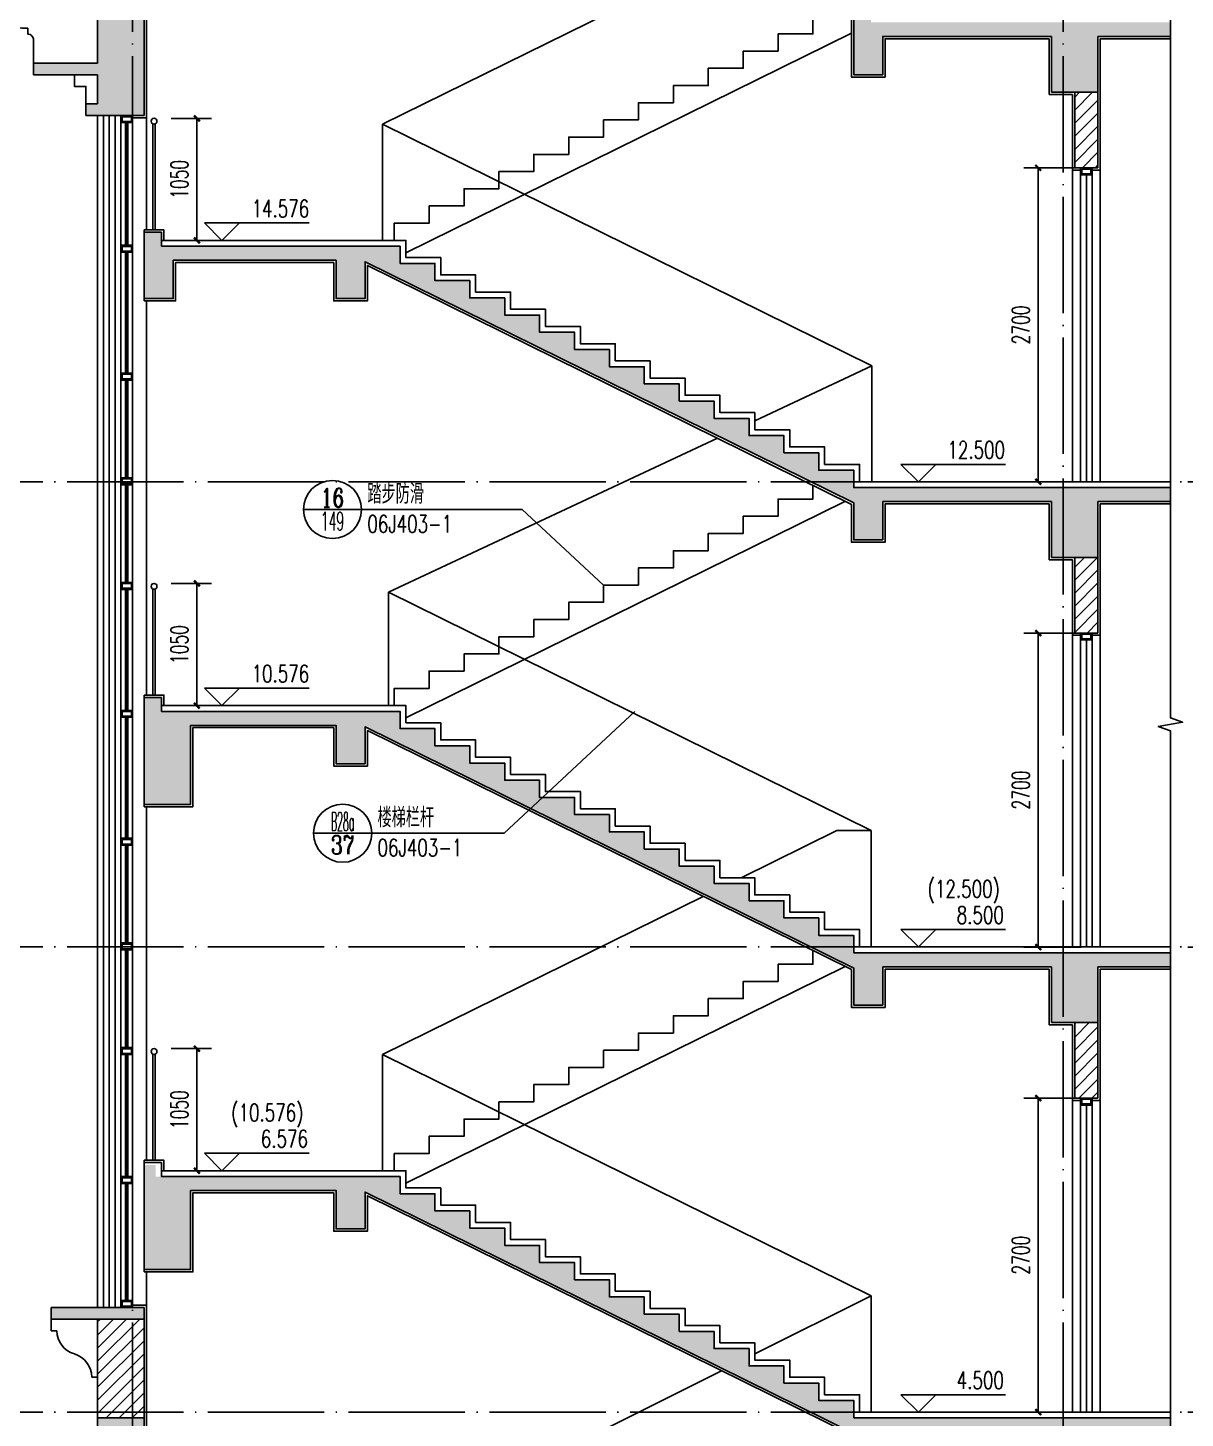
# Model space of a CAD drawing. Extents: x 307762 to 522490, y -326758 to -245675.
# Drawn here: x 331962 to 341911, y -265198 to -253241 of the extents above; entities that cross this region are included whole.
import ezdxf
from ezdxf.enums import TextEntityAlignment as Align

# ---------------------------------------------------------------- set-up
doc = ezdxf.new("R2010")
doc.units = 0
doc.header["$LTSCALE"] = 1000
doc.header["$MEASUREMENT"] = 0
doc.linetypes.add('DOTE', pattern=[2.42, 2, -0.2, 0.02, -0.2])
doc.layers.get('0').update_dxf_attribs({"linetype": 'CONTINUOUS'})
doc.layers.get('Defpoints').update_dxf_attribs({"color": 6, "linetype": 'CONTINUOUS'})
for name, color, linetype in [('A-墙线', 2, 'CONTINUOUS'), ('A-立面看线', 117, 'CONTINUOUS'), ('DIM_ELEV', 3, 'CONTINUOUS'), ('DIM_IDEN', 3, 'CONTINUOUS'), ('DIM_SYMB', 3, 'CONTINUOUS'), ('DOTE', 1, 'DOTE'), ('PUB_DIM', 3, 'CONTINUOUS'), ('PUB_HATCH', 250, 'CONTINUOUS'), ('PUB_TEXT', 7, 'CONTINUOUS'), ('STAIR', 4, 'CONTINUOUS'), ('WALL', 2, 'CONTINUOUS'), ('WINDOW', 4, 'CONTINUOUS'), ('看线', 87, 'CONTINUOUS'), ('看线1', 7, 'CONTINUOUS'), ('面层', 185, 'CONTINUOUS')]:
    doc.layers.add(name, color=color, linetype=linetype)
doc.styles.add('_TCH_DIM', font='SIMPLEX', dxfattribs={"bigfont": 'GBCBIG'})
doc.styles.add('_TCH_LABEL', font='COMPLEX', dxfattribs={"bigfont": 'GBCBIG'})
doc.styles.add('DIM_FONT', font='SIMPLEX.shx', dxfattribs={"width": 0.65})
doc.dimstyles.new('DIMN50', dxfattribs={"dimscale": 0.5, "dimtxt": 300, "dimasz": 100, "dimexe": 250, "dimexo": 300, "dimgap": 150, "dimtad": 1, "dimdec": 0, "dimzin": 0, "dimdsep": 46, "dimtxsty": 'DIM_FONT', "dimblk": 'ARCHTICK', "dimcen": 0.09, "dimclrt": 7, "dimazin": 2, "dimtfac": 1, "dimtdec": 0, "dimtix": 1, "dimtmove": 2, "dimatfit": 3, "dimfxl": 0, "dimtolj": 1, "dimtzin": 0, "dimarcsym": 0})

# ---------------------------------------------------------------- blocks, each defined once
blk = doc.blocks.new('_ArchTick')
at = {"color": 0, "linetype": 'ByBlock', "const_width": 0.4}
blk.add_lwpolyline([(-0.5, -0.5), (0.5, 0.5)], dxfattribs=at)
blk = doc.blocks.new('*D283')
at = {"layer": 'Defpoints', "color": 0}
for p in [(333044, -262020), (333415, -262020), (333044, -263070)]:
    blk.add_point(p, dxfattribs=at)
at = {"layer": 'PUB_DIM', "color": 0, "lineweight": -2}
for p, q in [((333194, -262020), (333540, -262020)), ((333415, -263070), (333415, -262020)), ((333194, -263070), (333540, -263070))]:
    blk.add_line(p, q, dxfattribs=at)
at = {"layer": 'PUB_DIM', "color": 0, "lineweight": -2, "xscale": 50, "yscale": 50, "zscale": 50}
for p, rotation in [((333415, -262020), 90), ((333415, -263070), 270)]:
    blk.add_blockref('_ArchTick', p, dxfattribs=dict(at, rotation=rotation))
at = {"layer": 'PUB_DIM', "color": 7, "insert": (333265, -262545), "char_height": 150, "attachment_point": 5, "rotation": 90, "style": 'DIM_FONT'}
blk.add_mtext('\\A1;1050', dxfattribs=at)
blk = doc.blocks.new('*D284')
at = {"layer": 'Defpoints', "color": 0}
for p in [(333044, -262020), (333415, -262020), (333044, -263070)]:
    blk.add_point(p, dxfattribs=at)
at = {"layer": 'PUB_DIM', "color": 0, "lineweight": -2}
for p, q in [((333194, -262020), (333540, -262020)), ((333415, -263070), (333415, -262020)), ((333194, -263070), (333540, -263070))]:
    blk.add_line(p, q, dxfattribs=at)
at = {"layer": 'PUB_DIM', "color": 0, "lineweight": -2, "xscale": 50, "yscale": 50, "zscale": 50}
for p, rotation in [((333415, -262020), 90), ((333415, -263070), 270)]:
    blk.add_blockref('_ArchTick', p, dxfattribs=dict(at, rotation=rotation))
at = {"layer": 'PUB_DIM', "color": 7, "insert": (333265, -262545), "char_height": 150, "attachment_point": 5, "rotation": 90, "style": 'DIM_FONT'}
blk.add_mtext('\\A1;1050', dxfattribs=at)
blk = doc.blocks.new('*D285')
at = {"layer": 'Defpoints', "color": 0}
for p in [(333044, -258020), (333415, -258020), (333044, -259070)]:
    blk.add_point(p, dxfattribs=at)
at = {"layer": 'PUB_DIM', "color": 0, "lineweight": -2}
for p, q in [((333194, -258020), (333540, -258020)), ((333415, -259070), (333415, -258020)), ((333194, -259070), (333540, -259070))]:
    blk.add_line(p, q, dxfattribs=at)
at = {"layer": 'PUB_DIM', "color": 0, "lineweight": -2, "xscale": 50, "yscale": 50, "zscale": 50}
for p, rotation in [((333415, -258020), 90), ((333415, -259070), 270)]:
    blk.add_blockref('_ArchTick', p, dxfattribs=dict(at, rotation=rotation))
at = {"layer": 'PUB_DIM', "color": 7, "insert": (333265, -258545), "char_height": 150, "attachment_point": 5, "rotation": 90, "style": 'DIM_FONT'}
blk.add_mtext('\\A1;1050', dxfattribs=at)
blk = doc.blocks.new('*D286')
at = {"layer": 'Defpoints', "color": 0}
for p in [(333044, -258020), (333415, -258020), (333044, -259070)]:
    blk.add_point(p, dxfattribs=at)
at = {"layer": 'PUB_DIM', "color": 0, "lineweight": -2}
for p, q in [((333194, -258020), (333540, -258020)), ((333415, -259070), (333415, -258020)), ((333194, -259070), (333540, -259070))]:
    blk.add_line(p, q, dxfattribs=at)
at = {"layer": 'PUB_DIM', "color": 0, "lineweight": -2, "xscale": 50, "yscale": 50, "zscale": 50}
for p, rotation in [((333415, -258020), 90), ((333415, -259070), 270)]:
    blk.add_blockref('_ArchTick', p, dxfattribs=dict(at, rotation=rotation))
at = {"layer": 'PUB_DIM', "color": 7, "insert": (333265, -258545), "char_height": 150, "attachment_point": 5, "rotation": 90, "style": 'DIM_FONT'}
blk.add_mtext('\\A1;1050', dxfattribs=at)
blk = doc.blocks.new('*D287')
at = {"layer": 'Defpoints', "color": 0}
for p in [(333044, -254020), (333415, -254020), (333044, -255070)]:
    blk.add_point(p, dxfattribs=at)
at = {"layer": 'PUB_DIM', "color": 0, "lineweight": -2}
for p, q in [((333194, -254020), (333540, -254020)), ((333415, -255070), (333415, -254020)), ((333194, -255070), (333540, -255070))]:
    blk.add_line(p, q, dxfattribs=at)
at = {"layer": 'PUB_DIM', "color": 0, "lineweight": -2, "xscale": 50, "yscale": 50, "zscale": 50}
for p, rotation in [((333415, -254020), 90), ((333415, -255070), 270)]:
    blk.add_blockref('_ArchTick', p, dxfattribs=dict(at, rotation=rotation))
at = {"layer": 'PUB_DIM', "color": 7, "insert": (333265, -254545), "char_height": 150, "attachment_point": 5, "rotation": 90, "style": 'DIM_FONT'}
blk.add_mtext('\\A1;1050', dxfattribs=at)
blk = doc.blocks.new('*D490')
at = {"layer": 'Defpoints', "color": 0}
for p in [(340648, -254446), (341167, -254446), (341167, -257146)]:
    blk.add_point(p, dxfattribs=at)
at = {"layer": 'PUB_DIM', "color": 0, "lineweight": -2}
for p, q in [((341017, -254446), (340523, -254446)), ((340648, -257146), (340648, -254446)), ((341017, -257146), (340523, -257146))]:
    blk.add_line(p, q, dxfattribs=at)
at = {"layer": 'PUB_DIM', "color": 0, "lineweight": -2, "xscale": 50, "yscale": 50, "zscale": 50}
for p, rotation in [((340648, -254446), 90), ((340648, -257146), 270)]:
    blk.add_blockref('_ArchTick', p, dxfattribs=dict(at, rotation=rotation))
at = {"layer": 'PUB_DIM', "color": 7, "insert": (340498, -255796), "char_height": 150, "attachment_point": 5, "rotation": 90, "style": 'DIM_FONT'}
blk.add_mtext('\\A1;2700', dxfattribs=at)
blk = doc.blocks.new('*D491')
at = {"layer": 'Defpoints', "color": 0}
for p in [(340648, -258446), (341167, -258446), (341167, -261146)]:
    blk.add_point(p, dxfattribs=at)
at = {"layer": 'PUB_DIM', "color": 0, "lineweight": -2}
for p, q in [((341017, -258446), (340523, -258446)), ((340648, -261146), (340648, -258446)), ((341017, -261146), (340523, -261146))]:
    blk.add_line(p, q, dxfattribs=at)
at = {"layer": 'PUB_DIM', "color": 0, "lineweight": -2, "xscale": 50, "yscale": 50, "zscale": 50}
for p, rotation in [((340648, -258446), 90), ((340648, -261146), 270)]:
    blk.add_blockref('_ArchTick', p, dxfattribs=dict(at, rotation=rotation))
at = {"layer": 'PUB_DIM', "color": 7, "insert": (340498, -259796), "char_height": 150, "attachment_point": 5, "rotation": 90, "style": 'DIM_FONT'}
blk.add_mtext('\\A1;2700', dxfattribs=at)
blk = doc.blocks.new('*D492')
at = {"layer": 'Defpoints', "color": 0}
for p in [(340648, -262446), (341167, -262446), (341167, -265146)]:
    blk.add_point(p, dxfattribs=at)
at = {"layer": 'PUB_DIM', "color": 0, "lineweight": -2}
for p, q in [((341017, -262446), (340523, -262446)), ((340648, -265146), (340648, -262446)), ((341017, -265146), (340523, -265146))]:
    blk.add_line(p, q, dxfattribs=at)
at = {"layer": 'PUB_DIM', "color": 0, "lineweight": -2, "xscale": 50, "yscale": 50, "zscale": 50}
for p, rotation in [((340648, -262446), 90), ((340648, -265146), 270)]:
    blk.add_blockref('_ArchTick', p, dxfattribs=dict(at, rotation=rotation))
at = {"layer": 'PUB_DIM', "color": 7, "insert": (340498, -263796), "char_height": 150, "attachment_point": 5, "rotation": 90, "style": 'DIM_FONT'}
blk.add_mtext('\\A1;2700', dxfattribs=at)
blk = doc.blocks.new('*D558')
at = {"layer": 'Defpoints', "color": 0}
for p in [(341784, -265146), (342584, -265146), (341784, -269646)]:
    blk.add_point(p, dxfattribs=at)
at = {"layer": 'PUB_DIM', "color": 0, "lineweight": -2}
for p, q in [((341934, -265146), (342709, -265146)), ((342584, -269646), (342584, -265146)), ((341934, -269646), (342709, -269646))]:
    blk.add_line(p, q, dxfattribs=at)
at = {"layer": 'PUB_DIM', "color": 0, "lineweight": -2, "xscale": 50, "yscale": 50, "zscale": 50}
for p, rotation in [((342584, -265146), 90), ((342584, -269646), 270)]:
    blk.add_blockref('_ArchTick', p, dxfattribs=dict(at, rotation=rotation))
at = {"layer": 'PUB_DIM', "color": 7, "insert": (342434, -267396), "char_height": 150, "attachment_point": 5, "rotation": 90, "style": 'DIM_FONT'}
blk.add_mtext('\\A1;4500', dxfattribs=at)
blk = doc.blocks.new('*D559')
at = {"layer": 'Defpoints', "color": 0}
for p in [(341784, -261146), (342584, -261146), (341784, -265146)]:
    blk.add_point(p, dxfattribs=at)
at = {"layer": 'PUB_DIM', "color": 0, "lineweight": -2}
for p, q in [((341934, -261146), (342709, -261146)), ((342584, -265146), (342584, -261146)), ((341934, -265146), (342709, -265146))]:
    blk.add_line(p, q, dxfattribs=at)
at = {"layer": 'PUB_DIM', "color": 0, "lineweight": -2, "xscale": 50, "yscale": 50, "zscale": 50}
for p, rotation in [((342584, -261146), 90), ((342584, -265146), 270)]:
    blk.add_blockref('_ArchTick', p, dxfattribs=dict(at, rotation=rotation))
at = {"layer": 'PUB_DIM', "color": 7, "insert": (342434, -263146), "char_height": 150, "attachment_point": 5, "rotation": 90, "style": 'DIM_FONT'}
blk.add_mtext('\\A1;4000', dxfattribs=at)
blk = doc.blocks.new('*D560')
at = {"layer": 'Defpoints', "color": 0}
for p in [(341784, -257146), (342584, -257146), (341784, -261146)]:
    blk.add_point(p, dxfattribs=at)
at = {"layer": 'PUB_DIM', "color": 0, "lineweight": -2}
for p, q in [((341934, -257146), (342709, -257146)), ((342584, -261146), (342584, -257146)), ((341934, -261146), (342709, -261146))]:
    blk.add_line(p, q, dxfattribs=at)
at = {"layer": 'PUB_DIM', "color": 0, "lineweight": -2, "xscale": 50, "yscale": 50, "zscale": 50}
for p, rotation in [((342584, -257146), 90), ((342584, -261146), 270)]:
    blk.add_blockref('_ArchTick', p, dxfattribs=dict(at, rotation=rotation))
at = {"layer": 'PUB_DIM', "color": 7, "insert": (342434, -259146), "char_height": 150, "attachment_point": 5, "rotation": 90, "style": 'DIM_FONT'}
blk.add_mtext('\\A1;4000', dxfattribs=at)
blk = doc.blocks.new('*D561')
at = {"layer": 'Defpoints', "color": 0}
for p in [(341784, -253146), (342584, -253146), (341784, -257146)]:
    blk.add_point(p, dxfattribs=at)
at = {"layer": 'PUB_DIM', "color": 0, "lineweight": -2}
for p, q in [((341934, -253146), (342709, -253146)), ((342584, -257146), (342584, -253146)), ((341934, -257146), (342709, -257146))]:
    blk.add_line(p, q, dxfattribs=at)
at = {"layer": 'PUB_DIM', "color": 0, "lineweight": -2, "xscale": 50, "yscale": 50, "zscale": 50}
for p, rotation in [((342584, -253146), 90), ((342584, -257146), 270)]:
    blk.add_blockref('_ArchTick', p, dxfattribs=dict(at, rotation=rotation))
at = {"layer": 'PUB_DIM', "color": 7, "insert": (342434, -255146), "char_height": 150, "attachment_point": 5, "rotation": 90, "style": 'DIM_FONT'}
blk.add_mtext('\\A1;4000', dxfattribs=at)
blk = doc.blocks.new('*D865')
at = {"layer": 'Defpoints', "color": 0}
for p in [(341784, -248646), (342984, -248646), (341784, -269646)]:
    blk.add_point(p, dxfattribs=at)
at = {"layer": 'PUB_DIM', "color": 0, "lineweight": -2}
for p, q in [((341934, -248646), (343109, -248646)), ((342984, -269646), (342984, -248646)), ((341934, -269646), (343109, -269646))]:
    blk.add_line(p, q, dxfattribs=at)
at = {"layer": 'PUB_DIM', "color": 0, "lineweight": -2, "xscale": 50, "yscale": 50, "zscale": 50}
for p, rotation in [((342984, -248646), 90), ((342984, -269646), 270)]:
    blk.add_blockref('_ArchTick', p, dxfattribs=dict(at, rotation=rotation))
at = {"layer": 'PUB_DIM', "color": 7, "insert": (342834, -259146), "char_height": 150, "attachment_point": 5, "rotation": 90, "style": 'DIM_FONT'}
blk.add_mtext('\\A1;21000', dxfattribs=at)

msp = doc.modelspace()

# ---------------------------------------------------------------- hatches: boundary and pattern name
at = {"layer": 'PUB_HATCH'}
h = msp.add_hatch(dxfattribs=at)
h.set_pattern_fill('钢筋混凝土', color=256, scale=50, style=0)
h.set_pattern_definition([(45, (332011.53, -270495.7), (-88.38835, 88.38835), []), (50, (332011.53, -270495.7), (358.63, -31.376), [37.5, -412.5]), (355, (332011.53, -270495.7), (-69.3757, 376.096), [30, -330]), (100.4514, (332041.4, -270498.3), (289.2547, 344.72), [31.87, -350.571]), (46.1842, (332011.53, -270395.7), (533.6205, -82.7595), [56.25, -618.75]), (96.6356, (332056, -270402.6), (467.331, 487.059), [47.805, -525.856]), (351.1842, (332011.5, -270395.7), (467.331, 487.059), [45, -495]), (21, (332061.53, -270420.7), (298.4535, -201.3094), [37.5, -412.5]), (326, (332061.53, -270420.7), (121.6577, 362.575), [30, -330]), (71.4514, (332086.4, -270437.47), (420.1113, 161.265), [31.87, -350.571]), (37.5, (332011.53, -270495.7), (6.0799, 166.4469), [0, -326, 0, -335, 0, -331.25]), (7.5, (332011.53, -270495.7), (131.5348, 197.2059), [0, -191, 0, -318.5, 0, -126.25]), (327.5, (331900.03, -270495.7), (266.9112, -11.2774), [0, -125, 0, -390, 0, -517.5]), (317.5, (331850.03, -270495.7), (291.593, 50.0525), [0, -162.5, 0, -259, 0, -367.5])])
h.paths.add_polyline_path([(332961.5, -265195.7), (332561.5, -265195.7), (332561.5, -265995.7), (332961.5, -265995.7)])
h.paths.add_polyline_path([(332961.5, -264245.7), (332161.5, -264245.7), (332161.5, -264345.7), (332961.5, -264345.7)])
h.paths.add_polyline_path([(341161.5, -248815.7), (341784.1, -248815.7), (341784.1, -248695.7), (332411.5, -248695.7), (332411.5, -248815.7), (332561.5, -248815.7), (332561.5, -249345.7), (332411.5, -249345.7), (332411.5, -249445.7), (332961.5, -249445.7), (332961.5, -248815.7), (340761.5, -248815.7), (340761.5, -249295.7), (341161.5, -249295.7)])
h.paths.add_polyline_path([(341161.5, -253315.7), (341784.1, -253315.7), (341784.1, -253195.7), (339211.5, -253195.7), (339211.5, -253095.7), (339061.5, -253095.7), (339061.5, -253645.7), (339311.5, -253645.7), (339311.5, -253315.7), (340761.5, -253315.7), (340761.5, -253795.7), (341161.5, -253795.7)])
h.paths.add_polyline_path([(332961.5, -253145.7), (332561.5, -253145.7), (332561.5, -253545.7), (332011.5, -253545.7), (332011.5, -253645.7), (332561.5, -253645.7), (332561.5, -253895.7), (332461.5, -253895.7), (332461.5, -253995.7), (332961.5, -253995.7)])
h.paths.add_polyline_path([(332961.5, -252245.7), (332711.5, -252245.7), (332711.5, -252345.7), (332961.5, -252345.7)])
h.paths.add_polyline_path([(334861.5, -263252.9), (339061.5, -265329.6), (339061.5, -265645.7), (339311.5, -265645.7), (339311.5, -265315.7), (340761.5, -265315.7), (340761.5, -265795.7), (341161.5, -265795.7), (341161.5, -265315.7), (341784.1, -265315.7), (341784.1, -265195.7), (339061.5, -265195.7), (339061.5, -265045.7), (338761.5, -265045.7), (338761.5, -264895.7), (338461.5, -264895.7), (338461.5, -264747.7), (338161.5, -264747.7), (338161.5, -264599.7), (337861.5, -264599.7), (337861.5, -264451.7), (337561.5, -264451.7), (337561.5, -264303.7), (337261.5, -264303.7), (337261.5, -264155.7), (336961.5, -264155.7), (336961.5, -264007.7), (336661.5, -264007.7), (336661.5, -263859.7), (336361.5, -263859.7), (336361.5, -263711.7), (336061.5, -263711.7), (336061.5, -263563.7), (335761.5, -263563.7), (335761.5, -263415.7), (335461.5, -263415.7), (335461.5, -263267.7), (335161.5, -263267.7), (335161.5, -263119.7), (333061.5, -263119.7), (333061.5, -263019.7), (332961.5, -263019.7), (332961.5, -263919.7), (333361.5, -263919.7), (333361.5, -263239.7), (334611.5, -263239.7), (334611.5, -263569.7), (334861.5, -263569.7)])
h.paths.add_polyline_path([(334861.5, -259252.9), (339061.5, -261327.7), (339061.5, -261645.7), (339311.5, -261645.7), (339311.5, -261315.7), (340761.5, -261315.7), (340761.5, -261795.7), (341161.5, -261795.7), (341161.5, -261315.7), (341784.1, -261315.7), (341784.1, -261195.7), (339061.5, -261195.7), (339061.5, -261045.7), (338761.5, -261045.7), (338761.5, -260895.7), (338461.5, -260895.7), (338461.5, -260747.7), (338161.5, -260747.7), (338161.5, -260599.7), (337861.5, -260599.7), (337861.5, -260451.7), (337561.5, -260451.7), (337561.5, -260303.7), (337261.5, -260303.7), (337261.5, -260155.7), (336961.5, -260155.7), (336961.5, -260007.7), (336661.5, -260007.7), (336661.5, -259859.7), (336361.5, -259859.7), (336361.5, -259711.7), (336061.5, -259711.7), (336061.5, -259563.7), (335761.5, -259563.7), (335761.5, -259415.7), (335461.5, -259415.7), (335461.5, -259267.7), (335161.5, -259267.7), (335161.5, -259119.7), (333111.5, -259119.7), (333111.5, -258997.7), (332961.5, -258997.7), (332961.5, -259919.7), (333361.5, -259919.7), (333361.5, -259239.7), (334611.5, -259239.7), (334611.5, -259569.7), (334861.5, -259569.7)])
h.paths.add_polyline_path([(336361.5, -268195.7), (336061.5, -268195.7), (336061.5, -268045.7), (335761.5, -268045.7), (335761.5, -267895.7), (335461.5, -267895.7), (335461.5, -267745.7), (335161.5, -267745.7), (335161.5, -267595.7), (334861.5, -267595.7), (334861.5, -267445.7), (333061.5, -267445.7), (333061.5, -267345.7), (332961.5, -267345.7), (332961.5, -267895.7), (333211.5, -267895.7), (333211.5, -267565.7), (334611.5, -267565.7), (334611.5, -267895.7), (334861.5, -267895.7), (334861.5, -267729.9), (338793.2, -269695.7), (332561.5, -269695.7), (332561.5, -270495.7), (332961.5, -270495.7), (332961.5, -269829.9), (339061.5, -269829.9), (339061.5, -270145.7), (339311.5, -270145.7), (339311.5, -269815.7), (340761.5, -269815.7), (340761.5, -270295.7), (341161.5, -270295.7), (341161.5, -269815.7), (341784.1, -269815.7), (341784.1, -269695.7), (339061.5, -269695.7), (339061.5, -269545.7), (338761.5, -269545.7), (338761.5, -269395.7), (338461.5, -269395.7), (338461.5, -269245.7), (338161.5, -269245.7), (338161.5, -269095.7), (337861.5, -269095.7), (337861.5, -268945.7), (337561.5, -268945.7), (337561.5, -268795.7), (337261.5, -268795.7), (337261.5, -268645.7), (336961.5, -268645.7), (336961.5, -268495.7), (336661.5, -268495.7), (336661.5, -268345.7), (336361.5, -268345.7)])
h.paths.add_polyline_path([(339311.5, -257315.7), (340761.5, -257315.7), (340761.5, -257795.7), (341161.5, -257795.7), (341161.5, -257315.7), (341784.1, -257315.7), (341784.1, -257195.7), (339061.5, -257195.7), (339061.5, -257045.7), (338761.5, -257045.7), (338761.5, -256895.7), (338461.5, -256895.7), (338461.5, -256747.7), (338161.5, -256747.7), (338161.5, -256599.7), (337861.5, -256599.7), (337861.5, -256451.7), (337561.5, -256451.7), (337561.5, -256303.7), (337261.5, -256303.7), (337261.5, -256155.7), (336961.5, -256155.7), (336961.5, -256007.7), (336661.5, -256007.7), (336661.5, -255859.7), (336361.5, -255859.7), (336361.5, -255711.7), (336061.5, -255711.7), (336061.5, -255563.7), (335761.5, -255563.7), (335761.5, -255415.7), (335461.5, -255415.7), (335461.5, -255267.7), (335161.5, -255267.7), (335161.5, -255119.7), (333111.5, -255119.7), (333111.5, -254997.7), (332961.5, -254997.7), (332961.5, -255569.7), (333211.5, -255569.7), (333211.5, -255239.7), (334611.5, -255239.7), (334611.5, -255569.7), (334861.5, -255569.7), (334861.5, -255252.9), (339061.5, -257327.7), (339061.5, -257645.7), (339311.5, -257645.7)])
h = msp.add_hatch(dxfattribs=at)
h.set_pattern_fill('ANSI31', color=256, scale=50, style=0)
h.set_pattern_definition([(45, (332561.53, -270656.76), (-56.1266, 56.1266), [])])
h.paths.add_polyline_path([(332561.5, -248815.7), (332411.5, -248815.7), (332411.5, -249345.7), (332561.5, -249345.7)])
h.paths.add_polyline_path([(341161.5, -249295.7), (340961.5, -249295.7), (340961.5, -250445.7), (341161.5, -250445.7)])
h.paths.add_polyline_path([(332961.5, -249445.7), (332561.5, -249445.7), (332561.5, -249495.7), (332611.5, -249495.7), (332611.5, -249545.7), (332661.5, -249545.7), (332661.5, -249745.7), (332711.5, -249745.7), (332711.5, -249795.7), (332961.5, -249795.7)])
h.paths.add_polyline_path([(341161.5, -253795.7), (340961.5, -253795.7), (340961.5, -254445.7), (341161.5, -254445.7)])
h.paths.add_polyline_path([(341161.5, -257795.7), (340961.5, -257795.7), (340961.5, -258445.7), (341161.5, -258445.7)])
h.paths.add_polyline_path([(332961.5, -252345.7), (332761.5, -252345.7), (332761.5, -253145.7), (332961.5, -253145.7)])
h.paths.add_polyline_path([(341161.5, -261795.7), (340961.5, -261795.7), (340961.5, -262445.7), (341161.5, -262445.7)])
h.paths.add_polyline_path([(341161.5, -265795.7), (340961.5, -265795.7), (340961.5, -266945.7), (341161.5, -266945.7)])
h.paths.add_polyline_path([(332961.5, -264345.7), (332561.5, -264345.7), (332561.5, -265195.7), (332961.5, -265195.7)])
h.paths.add_polyline_path([(332961.5, -268745.7), (332711.5, -268745.7), (332711.5, -268845.7), (332761.5, -268845.7), (332761.5, -269695.7), (332961.5, -269695.7)])
h.paths.add_polyline_path([(332961.5, -270495.7), (332561.5, -270495.7), (332561.5, -270656.8), (332961.5, -270656.8)])
h.paths.add_polyline_path([(341161.5, -270295.7), (340761.5, -270295.7), (340761.5, -270656.8), (341161.5, -270656.8)])

# ---------------------------------------------------------------- linework, layer by layer
at = {"layer": 'A-墙线'}
for p, q in [((340761.5, -253315.7), (340761.5, -253795.7)), ((341161.5, -253315.7), (341161.5, -253795.7)), ((340961.5, -253795.7), (340961.5, -254445.7)), ((340761.5, -257315.7), (340761.5, -257795.7)), ((341161.5, -257315.7), (341161.5, -257795.7)), ((340961.5, -257795.7), (340961.5, -258445.7)), ((340761.5, -261315.7), (340761.5, -261795.7)), ((341161.5, -261315.7), (341161.5, -261795.7)), ((340961.5, -261795.7), (340961.5, -262445.7))]:
    msp.add_line(p, q, dxfattribs=at)
at = {"layer": 'A-立面看线'}
for p, q in [((332561.5, -253995.7), (332561.5, -264245.7)), ((332611.5, -253995.7), (332611.5, -264245.7)), ((332661.5, -253995.7), (332661.5, -264245.7)), ((332711.5, -253995.7), (332711.5, -264245.7)), ((332981.5, -254015.7), (332981.5, -254979.7)), ((340941.5, -254465.7), (340941.5, -257145.7)), ((341181.5, -254465.7), (341181.5, -257145.7)), ((332981.5, -255589.7), (332981.5, -258979.7)), ((340941.5, -258465.7), (340941.5, -261145.7)), ((341181.5, -258465.7), (341181.5, -261145.7)), ((332981.5, -259939.7), (332981.5, -262979.7)), ((340941.5, -262465.7), (340941.5, -265145.7)), ((341181.5, -262465.7), (341181.5, -265145.7)), ((332961.5, -262979.7), (332961.5, -262999.7)), ((332981.5, -263939.7), (332981.5, -264225.7)), ((332161.5, -264245.7), (332711.5, -264245.7))]:
    msp.add_line(p, q, dxfattribs=at)
at = {"layer": 'DIM_ELEV'}
for p, q in [((333630.3, -255069.7), (333480.3, -254919.7)), ((333480.3, -254919.7), (334380.3, -254919.7)), ((333630.3, -255069.7), (333780.3, -254919.7)), ((339617.5, -257145.7), (339467.5, -256995.7)), ((339467.5, -256995.7), (340367.5, -256995.7)), ((339617.5, -257145.7), (339767.5, -256995.7)), ((333630.3, -259069.7), (333480.3, -258919.7)), ((333480.3, -258919.7), (334380.3, -258919.7)), ((333630.3, -259069.7), (333780.3, -258919.7)), ((339617.5, -261145.7), (339467.5, -260995.7)), ((339467.5, -260995.7), (340367.5, -260995.7)), ((339617.5, -261145.7), (339767.5, -260995.7)), ((333630.3, -263069.7), (333480.3, -262919.7)), ((333480.3, -262919.7), (334380.3, -262919.7)), ((333630.3, -263069.7), (333780.3, -262919.7)), ((339617.5, -265145.7), (339467.5, -264995.7)), ((339467.5, -264995.7), (340367.5, -264995.7)), ((339617.5, -265145.7), (339767.5, -264995.7))]:
    msp.add_line(p, q, dxfattribs=at)
at = {"layer": 'DIM_IDEN'}
for p, q in [((334830.9, -257383.5), (334330.9, -257383.5)), ((336212.7, -257383.5), (334830.9, -257383.5)), ((336911.5, -258033.7), (336212.7, -257383.5)), ((337180.8, -259120.3), (336056.2, -260167.3)), ((334918.2, -260167.3), (334418.2, -260167.3)), ((336056.2, -260167.3), (334918.2, -260167.3))]:
    msp.add_line(p, q, dxfattribs=at)
for centre, radius in [((334580.9, -257383.5), 250), ((336911.5, -258033.7), 0), ((337180.8, -259120.3), 0), ((334668.2, -260167.3), 250)]:
    msp.add_circle(centre, radius, dxfattribs=at)
at = {"layer": 'DIM_SYMB'}
msp.add_lwpolyline([(341784.1, -248645.7), (341784.1, -259174.4), (341889.1, -259212.7), (341679.1, -259249.7), (341784.1, -259286.9), (341784.1, -269815.7)], dxfattribs=at)
at = {"layer": 'DOTE', "ltscale": 0.5}
for p, q in [((332861.5, -248645.7), (332861.5, -267815.7)), ((340861.5, -248645.7), (340861.5, -271746.6)), ((344189.3, -257145.7), (329500.5, -257145.7)), ((344189.3, -261145.7), (329500.5, -261145.7)), ((344189.3, -265145.7), (329500.5, -265145.7))]:
    msp.add_line(p, q, dxfattribs=at)
at = {"layer": 'STAIR'}
for p, q in [((333036.5, -254067.5), (333036.5, -254979.7)), ((333056.5, -254067.5), (333056.5, -254979.7)), ((339218.7, -256148.7), (335011.7, -254071)), ((335011.7, -255069.7), (335011.7, -254071)), ((339218.7, -257145.7), (339218.7, -256148.7)), ((333036.5, -258067.5), (333036.5, -258979.7)), ((333036.5, -258067.5), (333036.5, -258979.7)), ((333056.5, -258067.5), (333056.5, -258979.7)), ((333056.5, -258067.5), (333056.5, -258979.7)), ((335061.5, -258095.6), (335061.5, -259069.7)), ((333036.5, -262067.5), (333036.5, -262979.7)), ((333036.5, -262067.5), (333036.5, -262979.7)), ((333056.5, -262067.5), (333056.5, -262979.7)), ((333056.5, -262067.5), (333056.5, -262979.7)), ((335011.5, -263069.7), (335011.5, -262071)), ((339212.1, -264145.4), (339212.1, -265145.7))]:
    msp.add_line(p, q, dxfattribs=at)
for points in [[(339211.5, -261145.7), (339211.5, -260145.1), (335061.5, -258095.6)], [(339212.1, -264145.4), (335011.5, -262070.9)]]:
    msp.add_lwpolyline(points, dxfattribs=at)
at = {"layer": 'WALL'}
for p, q in [((332961.5, -253995.7), (332961.5, -252245.7)), ((332561.5, -253545.7), (332561.5, -253145.7)), ((332011.5, -253545.7), (332561.5, -253545.7)), ((332011.5, -253545.7), (332011.5, -253645.7)), ((332561.5, -253645.7), (332011.5, -253645.7)), ((332561.5, -253895.7), (332561.5, -253645.7)), ((341161.5, -253795.7), (340761.5, -253795.7)), ((341161.5, -253795.7), (341161.5, -254445.7)), ((332461.5, -253895.7), (332561.5, -253895.7)), ((332461.5, -253895.7), (332461.5, -253995.7)), ((332961.5, -253995.7), (332461.5, -253995.7)), ((341161.5, -254445.7), (340961.5, -254445.7)), ((340761.5, -257315.7), (339311.5, -257315.7)), ((339311.5, -257315.7), (339311.5, -257645.7)), ((341784.1, -257315.7), (341161.5, -257315.7)), ((341161.5, -257795.7), (340761.5, -257795.7)), ((341161.5, -257795.7), (341161.5, -258445.7)), ((341161.5, -258445.7), (340961.5, -258445.7)), ((340761.5, -261315.7), (339311.5, -261315.7)), ((339311.5, -261315.7), (339311.5, -261645.7)), ((341784.1, -261315.7), (341161.5, -261315.7)), ((341161.5, -261795.7), (340761.5, -261795.7)), ((341161.5, -261795.7), (341161.5, -262445.7)), ((341161.5, -262445.7), (340961.5, -262445.7)), ((332961.5, -263119.7), (332961.5, -263919.7)), ((332161.5, -264245.7), (332961.5, -264245.7)), ((332161.5, -264245.7), (332161.5, -264345.7)), ((332161.5, -264345.7), (332961.5, -264345.7)), ((332561.5, -265995.7), (332561.5, -264345.7)), ((332961.5, -264245.7), (332961.5, -265995.7)), ((332561.5, -265195.7), (332961.5, -265195.7)), ((341784.1, -265195.7), (339061.5, -265195.7))]:
    msp.add_line(p, q, dxfattribs=at)
for points in [[(340761.5, -253315.7), (339311.5, -253315.7), (339311.5, -253645.7), (339061.5, -253645.7), (339061.5, -253095.7), (339211.5, -253095.7)], [(341784.1, -253315.7), (341161.5, -253315.7)], [(339311.5, -257645.7), (339061.5, -257645.7), (339061.5, -257327.7), (334861.5, -255252.9), (334861.5, -255569.7), (334611.5, -255569.7), (334611.5, -255239.7), (333211.5, -255239.7), (333211.5, -255569.7), (332961.5, -255569.7), (332961.5, -254999.7), (333111.5, -254999.7)], [(339061.5, -257195.7), (339061.5, -257045.7), (338761.5, -257045.7), (338761.5, -256895.7), (338761.5, -256895.7), (338461.5, -256895.7), (338461.5, -256747.7), (338161.5, -256747.7), (338161.5, -256599.7), (337861.5, -256599.7), (337861.5, -256451.7), (337561.5, -256451.7), (337561.5, -256303.7), (337261.5, -256303.7), (337261.5, -256155.7), (336961.5, -256155.7), (336961.5, -256007.7), (336661.5, -256007.7), (336661.5, -255859.7), (336361.5, -255859.7), (336361.5, -255711.7), (336061.5, -255711.7), (336061.5, -255563.7), (335761.5, -255563.7), (335761.5, -255415.7), (335461.5, -255415.7), (335461.5, -255267.7), (335161.5, -255267.7), (335161.5, -255119.7), (333111.5, -255119.7), (333111.5, -254999.7)], [(339061.5, -257045.7), (339061.5, -257195.7), (341784.1, -257195.7)], [(339311.5, -261645.7), (339061.5, -261645.7), (339061.5, -261327.7), (334861.5, -259252.9), (334861.5, -259569.7), (334611.5, -259569.7), (334611.5, -259239.7), (333361.5, -259239.7), (333361.5, -259919.7), (332961.5, -259919.7), (332961.5, -258999.7), (333111.5, -258999.7)], [(339061.5, -261195.7), (339061.5, -261045.7), (338761.5, -261045.7), (338761.5, -260895.7), (338761.5, -260895.7), (338461.5, -260895.7), (338461.5, -260747.7), (338161.5, -260747.7), (338161.5, -260599.7), (337861.5, -260599.7), (337861.5, -260451.7), (337561.5, -260451.7), (337561.5, -260303.7), (337261.5, -260303.7), (337261.5, -260155.7), (336961.5, -260155.7), (336961.5, -260007.7), (336661.5, -260007.7), (336661.5, -259859.7), (336361.5, -259859.7), (336361.5, -259711.7), (336061.5, -259711.7), (336061.5, -259563.7), (335761.5, -259563.7), (335761.5, -259415.7), (335461.5, -259415.7), (335461.5, -259267.7), (335161.5, -259267.7), (335161.5, -259119.7), (333111.5, -259119.7), (333111.5, -258999.7)], [(339061.5, -261045.7), (339061.5, -261195.7), (341784.1, -261195.7)], [(339311.5, -261645.7), (339061.5, -261645.7), (339061.5, -261407.5)], [(339311.5, -265645.7), (339061.5, -265645.7), (339061.5, -265329.6), (334861.5, -263252.9), (334861.5, -263569.7), (334611.5, -263569.7), (334611.5, -263239.7), (333361.5, -263239.7), (333361.5, -263919.7), (332961.5, -263919.7), (332961.5, -262999.7), (333111.5, -262999.7)], [(339061.5, -265195.7), (339061.5, -265045.7), (338761.5, -265045.7), (338761.5, -264895.7), (338761.5, -264895.7), (338461.5, -264895.7), (338461.5, -264747.7), (338161.5, -264747.7), (338161.5, -264599.7), (337861.5, -264599.7), (337861.5, -264451.7), (337561.5, -264451.7), (337561.5, -264303.7), (337261.5, -264303.7), (337261.5, -264155.7), (336961.5, -264155.7), (336961.5, -264007.7), (336661.5, -264007.7), (336661.5, -263859.7), (336361.5, -263859.7), (336361.5, -263711.7), (336061.5, -263711.7), (336061.5, -263563.7), (335761.5, -263563.7), (335761.5, -263415.7), (335461.5, -263415.7), (335461.5, -263267.7), (335161.5, -263267.7), (335161.5, -263119.7), (333111.5, -263119.7), (333111.5, -262999.7)]]:
    msp.add_lwpolyline(points, dxfattribs=at)
at = {"layer": 'WINDOW', "linetype": 'Continuous'}
for p, q in [((332761.5, -254055.7), (332761.5, -255110.7)), ((332801.5, -254055.7), (332801.5, -255110.7)), ((332811.5, -254055.7), (332811.5, -255110.7)), ((332821.5, -254055.7), (332821.5, -255110.7)), ((332861.5, -254055.7), (332861.5, -255110.7)), ((341011.5, -254505.7), (341011.5, -257145.7)), ((341061.5, -254505.7), (341061.5, -257145.7)), ((341111.5, -254505.7), (341111.5, -257145.7)), ((332761.5, -255170.7), (332761.5, -256210.7)), ((332801.5, -255170.7), (332801.5, -256210.7)), ((332811.5, -255170.7), (332811.5, -256210.7)), ((332821.5, -255170.7), (332821.5, -256210.7)), ((332861.5, -255170.7), (332861.5, -256210.7)), ((332761.5, -256270.7), (332761.5, -257110.7)), ((332801.5, -256270.7), (332801.5, -257110.7)), ((332811.5, -256270.7), (332811.5, -257110.7)), ((332821.5, -256270.7), (332821.5, -257110.7)), ((332861.5, -256270.7), (332861.5, -257110.7)), ((332761.5, -257170.7), (332761.5, -258010.7)), ((332801.5, -257170.7), (332801.5, -258010.7)), ((332811.5, -257170.7), (332811.5, -258010.7)), ((332821.5, -257170.7), (332821.5, -258010.7)), ((332861.5, -257170.7), (332861.5, -258010.7)), ((332761.5, -258070.7), (332761.5, -259110.7)), ((332801.5, -258070.7), (332801.5, -259110.7)), ((332811.5, -258070.7), (332811.5, -259110.7)), ((332821.5, -258070.7), (332821.5, -259110.7)), ((332861.5, -258070.7), (332861.5, -259110.7)), ((341011.5, -258505.7), (341011.5, -261145.7)), ((341061.5, -258505.7), (341061.5, -261145.7)), ((341111.5, -258505.7), (341111.5, -261145.7)), ((332761.5, -259170.7), (332761.5, -260210.7)), ((332801.5, -259170.7), (332801.5, -260210.7)), ((332811.5, -259170.7), (332811.5, -260210.7)), ((332821.5, -259170.7), (332821.5, -260210.7)), ((332861.5, -259170.7), (332861.5, -260210.7)), ((332761.5, -260270.7), (332761.5, -261110.7)), ((332801.5, -260270.7), (332801.5, -261110.7)), ((332811.5, -260270.7), (332811.5, -261110.7)), ((332821.5, -260270.7), (332821.5, -261110.7)), ((332861.5, -260270.7), (332861.5, -261110.7)), ((332761.5, -261170.7), (332761.5, -262010.7)), ((332801.5, -261170.7), (332801.5, -262010.7)), ((332811.5, -261170.7), (332811.5, -262010.7)), ((332821.5, -261170.7), (332821.5, -262010.7)), ((332861.5, -261170.7), (332861.5, -262010.7)), ((332761.5, -262070.7), (332761.5, -263120.7)), ((332801.5, -262070.7), (332801.5, -263120.7)), ((332811.5, -262070.7), (332811.5, -263120.7)), ((332821.5, -262070.7), (332821.5, -263120.7)), ((332861.5, -262070.7), (332861.5, -263120.7)), ((341011.5, -262505.7), (341011.5, -265145.7)), ((341061.5, -262505.7), (341061.5, -265145.7)), ((341111.5, -262505.7), (341111.5, -265145.7)), ((332761.5, -263180.7), (332761.5, -264185.7)), ((332801.5, -263180.7), (332801.5, -264185.7)), ((332811.5, -263180.7), (332811.5, -264185.7)), ((332821.5, -263180.7), (332821.5, -264185.7)), ((332861.5, -263180.7), (332861.5, -264185.7))]:
    msp.add_line(p, q, dxfattribs=at)
at = {"layer": '看线', "color": 251}
for p, q in [((339041.5, -253287), (335211.5, -255176.5)), ((338211.5, -256620.4), (339218.7, -256148.7)), ((335061.5, -258095.6), (337889.7, -256771.1)), ((338985.9, -257314.4), (335211.5, -259176.5)), ((338915.5, -260145.1), (338095.3, -260549.7)), ((339211.5, -260145.1), (338915.5, -260145.1)), ((337768.2, -260711.1), (335011.5, -262071)), ((338987.7, -261313.5), (335211.5, -263176.5))]:
    msp.add_line(p, q, dxfattribs=at)
for points in [[(339077.3, -252065.3), (335011.7, -254071)], [(335111.5, -255069.7), (335111.5, -254921.7), (335411.5, -254921.7), (335411.5, -254773.7), (335711.5, -254773.7), (335711.5, -254625.7), (336011.5, -254625.7), (336011.5, -254477.7), (336311.5, -254477.7), (336311.5, -254329.7), (336611.5, -254329.7), (336611.5, -254181.7), (336911.5, -254181.7), (336911.5, -254033.7), (337211.5, -254033.7), (337211.5, -253885.7), (337511.5, -253885.7), (337511.5, -253737.7), (337811.5, -253737.7), (337811.5, -253589.7), (338111.5, -253589.7), (338111.5, -253441.7), (338411.5, -253441.7), (338411.5, -253293.7), (338711.5, -253293.7), (338711.5, -253145.7)], [(335111.5, -259069.7), (335111.5, -258921.7), (335411.5, -258921.7), (335411.5, -258773.7), (335711.5, -258773.7), (335711.5, -258625.7), (336011.5, -258625.7), (336011.5, -258477.7), (336311.5, -258477.7), (336311.5, -258329.7), (336611.5, -258329.7), (336611.5, -258181.7), (336911.5, -258181.7), (336911.5, -258033.7), (337211.5, -258033.7), (337211.5, -257885.7), (337511.5, -257885.7), (337511.5, -257737.7), (337811.5, -257737.7), (337811.5, -257589.7), (338111.5, -257589.7), (338111.5, -257441.7), (338411.5, -257441.7), (338411.5, -257293.7), (338711.5, -257293.7), (338711.5, -257177.1)], [(335111.5, -263069.7), (335111.5, -262921.7), (335411.5, -262921.7), (335411.5, -262773.7), (335711.5, -262773.7), (335711.5, -262625.7), (336011.5, -262625.7), (336011.5, -262477.7), (336311.5, -262477.7), (336311.5, -262329.7), (336611.5, -262329.7), (336611.5, -262181.7), (336911.5, -262181.7), (336911.5, -262033.7), (337211.5, -262033.7), (337211.5, -261885.7), (337511.5, -261885.7), (337511.5, -261737.7), (337811.5, -261737.7), (337811.5, -261589.7), (338111.5, -261589.7), (338111.5, -261441.7), (338411.5, -261441.7), (338411.5, -261293.7), (338711.5, -261293.7), (338711.5, -261177.1)], [(338211.5, -264645.7), (339212.1, -264145.4)], [(334711.5, -266395.7), (337924, -264789.4)]]:
    msp.add_lwpolyline(points, dxfattribs=at)
at = {"layer": '看线1'}
for p, q in [((332161.5, -264345.7), (332161.5, -264445.7)), ((332161.5, -264445.7), (332211.5, -264445.7)), ((332511.5, -264845.7), (332561.5, -264845.7)), ((332561.5, -264845.7), (332561.5, -265195.7))]:
    msp.add_line(p, q, dxfattribs=at)
msp.add_lwpolyline([(332561.5, -253145.7), (331911.5, -253145.7, 0.9999652), (331911.5, -253245.7), (331961.5, -253245.7), (331961.5, -253295.7, -0.4142136), (332011.5, -253345.7), (332011.5, -253645.7), (332361.5, -253645.7), (332361.5, -253745.7), (332461.5, -253745.7), (332461.5, -253895.7)], format="xyb", dxfattribs=at)
for points in [[(332761.5, -253995.7), (332861.5, -253995.7), (332861.5, -254055.7), (332761.5, -254055.7)], [(332771.5, -254005.7), (332851.5, -254005.7), (332851.5, -254045.7), (332771.5, -254045.7)], [(341011.5, -254445.7), (341111.5, -254445.7), (341111.5, -254505.7), (341011.5, -254505.7)], [(341021.5, -254455.7), (341101.5, -254455.7), (341101.5, -254495.7), (341021.5, -254495.7)], [(332761.5, -255110.7), (332861.5, -255110.7), (332861.5, -255170.7), (332761.5, -255170.7)], [(332771.5, -255120.7), (332851.5, -255120.7), (332851.5, -255160.7), (332771.5, -255160.7)], [(332761.5, -256210.7), (332861.5, -256210.7), (332861.5, -256270.7), (332761.5, -256270.7)], [(332771.5, -256220.7), (332851.5, -256220.7), (332851.5, -256260.7), (332771.5, -256260.7)], [(332761.5, -257110.7), (332861.5, -257110.7), (332861.5, -257170.7), (332761.5, -257170.7)], [(332771.5, -257120.7), (332851.5, -257120.7), (332851.5, -257160.7), (332771.5, -257160.7)], [(332761.5, -258010.7), (332861.5, -258010.7), (332861.5, -258070.7), (332761.5, -258070.7)], [(332771.5, -258020.7), (332851.5, -258020.7), (332851.5, -258060.7), (332771.5, -258060.7)], [(341011.5, -258445.7), (341111.5, -258445.7), (341111.5, -258505.7), (341011.5, -258505.7)], [(341021.5, -258455.7), (341101.5, -258455.7), (341101.5, -258495.7), (341021.5, -258495.7)], [(332761.5, -259110.7), (332861.5, -259110.7), (332861.5, -259170.7), (332761.5, -259170.7)], [(332771.5, -259120.7), (332851.5, -259120.7), (332851.5, -259160.7), (332771.5, -259160.7)], [(332761.5, -260210.7), (332861.5, -260210.7), (332861.5, -260270.7), (332761.5, -260270.7)], [(332771.5, -260220.7), (332851.5, -260220.7), (332851.5, -260260.7), (332771.5, -260260.7)], [(332761.5, -261110.7), (332861.5, -261110.7), (332861.5, -261170.7), (332761.5, -261170.7)], [(332771.5, -261120.7), (332851.5, -261120.7), (332851.5, -261160.7), (332771.5, -261160.7)], [(332761.5, -262010.7), (332861.5, -262010.7), (332861.5, -262070.7), (332761.5, -262070.7)], [(332771.5, -262020.7), (332851.5, -262020.7), (332851.5, -262060.7), (332771.5, -262060.7)], [(341011.5, -262445.7), (341111.5, -262445.7), (341111.5, -262505.7), (341011.5, -262505.7)], [(341021.5, -262455.7), (341101.5, -262455.7), (341101.5, -262495.7), (341021.5, -262495.7)], [(332761.5, -263120.7), (332861.5, -263120.7), (332861.5, -263180.7), (332761.5, -263180.7)], [(332771.5, -263130.7), (332851.5, -263130.7), (332851.5, -263170.7), (332771.5, -263170.7)], [(332761.5, -264185.7), (332861.5, -264185.7), (332861.5, -264245.7), (332761.5, -264245.7)], [(332771.5, -264195.7), (332851.5, -264195.7), (332851.5, -264235.7), (332771.5, -264235.7)]]:
    msp.add_lwpolyline(points, close=True, dxfattribs=at)
for centre in [(333046.5, -254044.6), (333046.5, -258044.6), (333046.5, -258044.6), (333046.5, -262044.6), (333046.5, -262044.6)]:
    msp.add_circle(centre, 25, dxfattribs=at)
for centre, start, end in [((332419.9, -264445.7), 180, 253.7398), ((332303.2, -264845.7), 0, 73.7398)]:
    msp.add_arc(centre, 208.3, start, end, dxfattribs=at)
at = {"layer": '面层'}
for p, q in [((332981.5, -254015.7), (332981.5, -252225.7)), ((340741.5, -253335.7), (340741.5, -253815.7)), ((340941.5, -253815.7), (340741.5, -253815.7)), ((340941.5, -253815.7), (340941.5, -254465.7)), ((332861.5, -254015.7), (332981.5, -254015.7)), ((341011.5, -254465.7), (340941.5, -254465.7)), ((341111.5, -254465.7), (341181.5, -254465.7)), ((332961.5, -254979.7), (332961.5, -254999.7)), ((332961.5, -255569.7), (332961.5, -255589.7)), ((340741.5, -257335.7), (340741.5, -257815.7)), ((341181.5, -257335.7), (341181.5, -258465.7)), ((340941.5, -257815.7), (340741.5, -257815.7)), ((340941.5, -257815.7), (340941.5, -258465.7)), ((341011.5, -258465.7), (340941.5, -258465.7)), ((341111.5, -258465.7), (341181.5, -258465.7)), ((332961.5, -258979.7), (332961.5, -258999.7)), ((332961.5, -259919.7), (332961.5, -259939.7)), ((340741.5, -261335.7), (339331.5, -261335.7)), ((339331.5, -261335.7), (339331.5, -261665.7)), ((340741.5, -261335.7), (340741.5, -261815.7)), ((341181.5, -261335.7), (341181.5, -262465.7)), ((340941.5, -261815.7), (340741.5, -261815.7)), ((340941.5, -261815.7), (340941.5, -262465.7)), ((341011.5, -262465.7), (340941.5, -262465.7)), ((341111.5, -262465.7), (341181.5, -262465.7)), ((332961.5, -263919.7), (332961.5, -263939.7))]:
    msp.add_line(p, q, dxfattribs=at)
for points in [[(340741.5, -253335.7), (339331.5, -253335.7), (339331.5, -253665.7), (339041.5, -253665.7), (339041.5, -253075.7), (339231.5, -253075.7)], [(341784.1, -253335.7), (341181.5, -253335.7), (341181.5, -254465.7)], [(332961.5, -254979.7), (333131.5, -254979.7), (333131.5, -255069.7)], [(341784.1, -257145.7), (339111.5, -257145.7), (339111.5, -256995.7), (338811.5, -256995.7), (338811.5, -256845.7), (338511.5, -256845.7), (338511.5, -256697.7), (338211.5, -256697.7), (338211.5, -256549.7), (337911.5, -256549.7), (337911.5, -256401.7), (337611.5, -256401.7), (337611.5, -256253.7), (337311.5, -256253.7), (337311.5, -256105.7), (337011.5, -256105.7), (337011.5, -255957.7), (336711.5, -255957.7), (336711.5, -255809.7), (336411.5, -255809.7), (336411.5, -255661.7), (336111.5, -255661.7), (336111.5, -255513.7), (335811.5, -255513.7), (335811.5, -255365.7), (335511.5, -255365.7), (335511.5, -255217.7), (335211.5, -255217.7), (335211.5, -255069.7), (333111.5, -255069.7)], [(340741.5, -257335.7), (339331.5, -257335.7), (339331.5, -257665.7), (339041.5, -257665.7), (339041.5, -257340.1), (334881.5, -255285.1), (334881.5, -255589.7), (334591.5, -255589.7), (334591.5, -255259.7), (333231.5, -255259.7), (333231.5, -255589.7), (332961.5, -255589.7)], [(341784.1, -257335.7), (341181.5, -257335.7)], [(332961.5, -258979.7), (333131.5, -258979.7), (333131.5, -259069.7)], [(341784.1, -261145.7), (339111.5, -261145.7), (339111.5, -260995.7), (338811.5, -260995.7), (338811.5, -260845.7), (338511.5, -260845.7), (338511.5, -260697.7), (338211.5, -260697.7), (338211.5, -260549.7), (337911.5, -260549.7), (337911.5, -260401.7), (337611.5, -260401.7), (337611.5, -260253.7), (337311.5, -260253.7), (337311.5, -260105.7), (337011.5, -260105.7), (337011.5, -259957.7), (336711.5, -259957.7), (336711.5, -259809.7), (336411.5, -259809.7), (336411.5, -259661.7), (336111.5, -259661.7), (336111.5, -259513.7), (335811.5, -259513.7), (335811.5, -259365.7), (335511.5, -259365.7), (335511.5, -259217.7), (335211.5, -259217.7), (335211.5, -259069.7), (333111.5, -259069.7)], [(339331.5, -261665.7), (339041.5, -261665.7), (339041.5, -261340.1), (334881.5, -259285.1), (334881.5, -259589.7), (334591.5, -259589.7), (334591.5, -259259.7), (333381.5, -259259.7), (333381.5, -259939.7), (332961.5, -259939.7)], [(341784.1, -261335.7), (341181.5, -261335.7)], [(332961.5, -262979.7), (333131.5, -262979.7), (333131.5, -263069.7)], [(341784.1, -265145.7), (339111.5, -265145.7), (339111.5, -264995.7), (338811.5, -264995.7), (338811.5, -264845.7), (338511.5, -264845.7), (338511.5, -264697.7), (338211.5, -264697.7), (338211.5, -264549.7), (337911.5, -264549.7), (337911.5, -264401.7), (337611.5, -264401.7), (337611.5, -264253.7), (337311.5, -264253.7), (337311.5, -264105.7), (337011.5, -264105.7), (337011.5, -263957.7), (336711.5, -263957.7), (336711.5, -263809.7), (336411.5, -263809.7), (336411.5, -263661.7), (336111.5, -263661.7), (336111.5, -263513.7), (335811.5, -263513.7), (335811.5, -263365.7), (335511.5, -263365.7), (335511.5, -263217.7), (335211.5, -263217.7), (335211.5, -263069.7), (333111.5, -263069.7)], [(339331.5, -265665.7), (339041.5, -265665.7), (339041.5, -265342), (334881.5, -263285.1), (334881.5, -263589.7), (334591.5, -263589.7), (334591.5, -263259.7), (333381.5, -263259.7), (333381.5, -263939.7), (332961.5, -263939.7)], [(332861.5, -264225.7), (332981.5, -264225.7), (332981.5, -265175.7), (332981.5, -265175.7), (332981.5, -266315.7), (332861.5, -266315.7)]]:
    msp.add_lwpolyline(points, dxfattribs=at)

# ---------------------------------------------------------------- texts
at = {"layer": 'PUB_TEXT', "width": 0.705882}
for s, style, p in [('14.576', '_TCH_DIM', (333885.3, -254869.7)), ('12.500', '_TCH_DIM', (339867.5, -256945.7)), ('06J403-1', '_TCH_LABEL', (334880.9, -257582.3)), ('10.576', '_TCH_DIM', (333885.3, -258869.7)), ('06J403-1', '_TCH_LABEL', (334968.2, -260366)), ('(12.500)', '_TCH_DIM', (339697.5, -260720.7)), ('8.500', '_TCH_DIM', (339947.5, -260945.7)), ('(10.576)', '_TCH_DIM', (333710.3, -262644.7)), ('6.576', '_TCH_DIM', (333965.3, -262869.7)), ('4.500', '_TCH_DIM', (339947.5, -264945.7))]:
    msp.add_text(s, height=148.75, dxfattribs=dict(at, style=style)).set_placement(p)
at = {"layer": 'PUB_TEXT', "style": '_TCH_LABEL'}
for s, p in [('踏步防滑', (334880.9, -257333.5)), ('楼梯栏杆', (334968.2, -260117.3))]:
    msp.add_text(s, height=168.79, dxfattribs=at).set_placement(p)
for s, width, p, p2 in [('16', 0.905172, (334480.3, -257363.4), (334681.5, -257363.4)), ('149', 0.525, (334480.3, -257564.7), (334681.5, -257564.7)), ('B28a', 0.340909, (334567.6, -260147.2), (334768.8, -260147.2)), ('37', 0.795455, (334567.6, -260348.4), (334768.8, -260348.4))]:
    msp.add_text(s, height=161, dxfattribs=dict(at, width=width)).set_placement(p, p2, align=Align.FIT)

# ---------------------------------------------------------------- dimensions: what is measured, and where the dimension line sits
at = {"layer": 'PUB_DIM'}
for p1, p2, distance, picture, middle in [((341784.1, -269645.7), (341784.1, -248645.7), -1200, '*D865', (342834.1, -259145.7)), ((341784.1, -257145.7), (341784.1, -253145.7), -800, '*D561', (342434.1, -255145.7)), ((333044.3, -255069.7), (333044.3, -254019.7), -370.7, '*D287', (333265, -254544.7)), ((341166.9, -257145.7), (341166.9, -254445.7), 518.8, '*D490', (340498.1, -255795.7)), ((341784.1, -261145.7), (341784.1, -257145.7), -800, '*D560', (342434.1, -259145.7)), ((333044.3, -259069.7), (333044.3, -258019.7), -370.7, '*D285', (333265, -258544.7)), ((333044.3, -259069.7), (333044.3, -258019.7), -370.7, '*D286', (333265, -258544.7)), ((341166.9, -261145.7), (341166.9, -258445.7), 518.8, '*D491', (340498.1, -259795.7)), ((341784.1, -265145.7), (341784.1, -261145.7), -800, '*D559', (342434.1, -263145.7)), ((333044.3, -263069.7), (333044.3, -262019.7), -370.7, '*D283', (333265, -262544.7)), ((333044.3, -263069.7), (333044.3, -262019.7), -370.7, '*D284', (333265, -262544.7)), ((341166.9, -265145.7), (341166.9, -262445.7), 518.8, '*D492', (340498.1, -263795.7)), ((341784.1, -269645.7), (341784.1, -265145.7), -800, '*D558', (342434.1, -267395.7))]:
    dim = msp.add_aligned_dim(p1=p1, p2=p2, distance=distance, dimstyle='DIMN50', dxfattribs=at)
    dim.commit()
    dim.dimension.update_dxf_attribs({"geometry": picture, "text_midpoint": middle})

doc.saveas('drawing.dxf')
